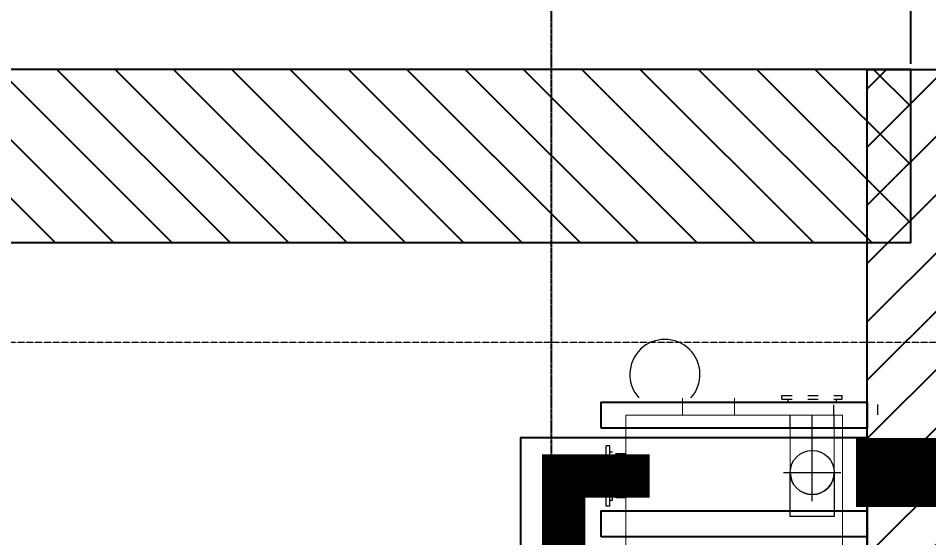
# Model space of a CAD drawing. Extents: x -3450 to 27857, y -1288 to 11880.
# Drawn here: x 285 to 1336, y 1874 to 2475 of the extents above; entities that cross this region are included whole.
import ezdxf

# ---------------------------------------------------------------- set-up
doc = ezdxf.new("R2010")
doc.units = 0
for name, pattern in [('188K-SM-03-F20-MECH-EQ-Y2257103$0$HIDDEN', [0.375, 0.25, -0.125]), ('188K-SM-03-F20-MECH-EQ-Y2257103$0$XFM7Q20PCW-200K$0$ACAD_ISO03W100', [30, 12, -18]), ('X-S-FAB-L20$0$COL-CEN-LIN', [3.25, 2.5, -0.25, 0.25, -0.25]), ('X-S-FAB-L20$0$HIDDEN', [0.4, 0.3, -0.1])]:
    doc.linetypes.add(name, pattern=pattern)
for name, color, linetype in [('188K-SM-03-F20-MECH-EQ-Y2257103$0$0-move in', 8, 'Continuous'), ('188K-SM-03-F20-MECH-EQ-Y2257103$0$01-電力-CSA', 1, 'Continuous'), ('X-S-FAB-L20$0$BLOCK', 8, 'Continuous'), ('X-S-FAB-L20$0$CCL', 8, 'X-S-FAB-L20$0$COL-CEN-LIN'), ('X-S-FAB-L20$0$HID', 5, 'X-S-FAB-L20$0$HIDDEN')]:
    doc.layers.add(name, color=color, linetype=linetype)
doc.layers.add('188K-SM-03-F20-MECH-EQ-Y2257103$0$XFM7Q20PCW-200K$0$PCW EQ', color=22, linetype='Continuous', lineweight=9)
doc.layers.add('188K-SM-03-F20-MECH-EQ-Y2257103$0$XFM7Q20PCW-200K$0$PCW EQ (FUTURE)', color=252, linetype='188K-SM-03-F20-MECH-EQ-Y2257103$0$XFM7Q20PCW-200K$0$ACAD_ISO03W100', lineweight=9)
doc.styles.add('188K-SM-03-F20-MECH-EQ-Y2257103$0$Standard', font='arial.ttf')
doc.dimstyles.new('188K-SM-03-F20-MECH-EQ-Y2257103$0$ISO-25', dxfattribs={"dimtxt": 2.5, "dimasz": 2.5, "dimexe": 1.25, "dimexo": 0.625, "dimtad": 1, "dimtxsty": '188K-SM-03-F20-MECH-EQ-Y2257103$0$Standard', "dimcen": 2.5, "dimadec": 0, "dimazin": 0, "dimtfac": 1, "dimtmove": 0, "dimatfit": 3, "dimfxl": 1, "dimarcsym": 0})

# ---------------------------------------------------------------- blocks, each defined once
blk = doc.blocks.new('X-S-FAB-L20$0$FAB2-L05')
at = {"layer": 'X-S-FAB-L20$0$CCL'}
blk.add_line((-25260, 11005), (-25260, 0), dxfattribs=at)
blk = doc.blocks.new('X-S-FAB-L20')
at = {"layer": 'X-S-FAB-L20$0$HID', "linetype": 'X-S-FAB-L20$0$HIDDEN', "lineweight": 0}
blk.add_lwpolyline([(0, 2100), (1755, 2100), (1755, 35), (0, 35)], close=True, dxfattribs=at)
at = {"layer": 'X-S-FAB-L20$0$BLOCK'}
blk.add_blockref('X-S-FAB-L20$0$FAB2-L05', (26160, -720), dxfattribs=at)
blk = doc.blocks.new('188K-SM-03-F20-MECH-EQ-Y2257103$0$XFM7Q20PCW-200K$0$SL500')
for p, q in [((0, -34.925), (0, 34.925)), ((4.28625, 34.925), (0, 34.925)), ((4.28625, -34.925), (4.28625, 34.925)), ((4.28625, 27.94), (7.3025, 27.94)), ((7.3025, -27.94), (7.3025, 27.94)), ((4.28625, -27.94), (7.3025, -27.94)), ((4.28625, -34.925), (0, -34.925))]:
    blk.add_line(p, q)
blk = doc.blocks.new('*D1026')
at = {"layer": '188K-SM-03-F20-MECH-EQ-Y2257103$0$0-move in', "color": 0, "lineweight": -2, "transparency": 16777216}
for p, q in [((1315.4, 2421.6), (1315.4, 2519.4)), ((1385, 2421.6), (1385, 2519.4)), ((1340.4, 2506.9), (1360, 2506.9)), ((1385, 2506.9), (1507, 2506.9))]:
    blk.add_line(p, q, dxfattribs=at)
at = {"layer": '188K-SM-03-F20-MECH-EQ-Y2257103$0$0-move in', "color": 0, "transparency": 16777216}
for points in [[(1340.4, 2511), (1340.4, 2502.7), (1315.4, 2506.9)], [(1360, 2511), (1360, 2502.7), (1385, 2506.9)]]:
    blk.add_solid(points, dxfattribs=at)
at = {"layer": 'DefPoints', "color": 0, "transparency": 16777216}
for p in [(1385, 2506.9), (1315.4, 2415.4), (1385, 2415.4)]:
    blk.add_point(p, dxfattribs=at)
at = {"layer": '188K-SM-03-F20-MECH-EQ-Y2257103$0$0-move in', "color": 0, "transparency": 16777216, "insert": (1458.5, 2528.1), "char_height": 25, "attachment_point": 5, "style": '188K-SM-03-F20-MECH-EQ-Y2257103$0$Standard'}
blk.add_mtext('69,63', dxfattribs=at)
blk = doc.blocks.new('188K-SM-03-F20-MECH-EQ-Y2257103')
at = {"layer": '188K-SM-03-F20-MECH-EQ-Y2257103$0$0-move in'}
h = blk.add_hatch(dxfattribs=at)
h.set_pattern_fill('ANSI31', color=256, scale=15, angle=-90)
h.set_pattern_definition([(315, (47.367, 2495.377), (33.676, 33.676), [])])
h.paths.add_polyline_path([(80, 2415.377), (80, 2215.377), (1315.372, 2215.377), (1315.372, 2415.377)])
h = blk.add_hatch(dxfattribs=at)
h.set_pattern_fill('ANSI31', color=256, scale=15)
h.set_pattern_definition([(45, (-50.372, 0), (-33.676, 33.676), [])])
h.paths.add_polyline_path([(1265, 2415.376), (1385, 2415.377), (1385, 35), (1265, 35)])
at = {"color": 9}
for points in [[(957.925, 2000.887), (957.925, 2030.887), (1265, 2030.887), (1265, 2000.887)], [(865, 35), (865, 1990), (1265, 1990), (1265, 35)], [(957.925, 1875.419), (957.925, 1905.419), (1265, 1905.419), (1265, 1875.419)]]:
    blk.add_lwpolyline(points, close=True, dxfattribs=at)
at = {"layer": '188K-SM-03-F20-MECH-EQ-Y2257103$0$0-move in'}
for points in [[(80, 2415.377), (80, 2215.377), (1315.372, 2215.377), (1315.372, 2415.377)], [(1265, 2415.376), (1385, 2415.377), (1385, 35), (1265, 35)]]:
    blk.add_lwpolyline(points, close=True, dxfattribs=at)
at = {"layer": '188K-SM-03-F20-MECH-EQ-Y2257103$0$01-電力-CSA', "color": 217, "ltscale": 1000, "true_color": 0x93278f, "const_width": 80}
blk.add_lwpolyline([(1545.892, 2409.043), (1545.892, 1949.594), (1251.918, 1949.594)], dxfattribs=at)
at = {"layer": '188K-SM-03-F20-MECH-EQ-Y2257103$0$01-電力-CSA', "color": 217, "linetype": '188K-SM-03-F20-MECH-EQ-Y2257103$0$HIDDEN', "ltscale": 5, "true_color": 0x93278f, "const_width": 50}
blk.add_lwpolyline([(1014.039, 1945.534), (914.706, 1945.534), (914.706, 1676.331), (688.658, 1678.279)], dxfattribs=at)
at = {"layer": '188K-SM-03-F20-MECH-EQ-Y2257103$0$XFM7Q20PCW-200K$0$PCW EQ', "color": 1, "linetype": 'ByBlock', "ltscale": 50}
blk.add_line((1201.546, 1916.574), (1201.546, 2000.394), dxfattribs=at)
blk.add_lwpolyline([(1226.946, 1949.594), (1226.946, 1898.794), (1176.146, 1898.794), (1176.146, 1949.594)], dxfattribs=at)
blk.add_circle((1201.546, 1949.594), 25.4, dxfattribs=at)
blk.add_arc((1201.546, 1949.594), 25.4, 180, 0, dxfattribs=at)
at = {"layer": '188K-SM-03-F20-MECH-EQ-Y2257103$0$XFM7Q20PCW-200K$0$PCW EQ (FUTURE)'}
for p, q in [((1226.418, 2015.723), (1226.318, 2031.216)), ((1277.217, 2016.052), (1277.117, 2031.545)), ((986.298, 1971.071), (970.805, 1970.971)), ((986.627, 1920.272), (971.134, 1920.172))]:
    blk.add_line(p, q, dxfattribs=at)
at = {"layer": '188K-SM-03-F20-MECH-EQ-Y2257103$0$XFM7Q20PCW-200K$0$PCW EQ (FUTURE)', "color": 1, "linetype": 'ByBlock'}
for p, q in [((1176.146, 2000.229), (1176.046, 2015.723)), ((1201.546, 2000.394), (1201.445, 2015.887)), ((1226.945, 2000.559), (1226.845, 2016.052)), ((1168.526, 1949.594), (1234.566, 1949.594))]:
    blk.add_line(p, q, dxfattribs=at)
at = {"layer": '188K-SM-03-F20-MECH-EQ-Y2257103$0$XFM7Q20PCW-200K$0$PCW EQ (FUTURE)', "color": 1, "linetype": 'ByBlock', "const_width": 1}
for points in [[(1051.835, 2035.682), (1051.835, 2015.887), (1111.835, 2015.887), (1111.835, 2035.682)], [(1226.946, 1949.594), (1226.946, 2000.394), (1176.146, 2000.394), (1176.146, 1949.594)]]:
    blk.add_lwpolyline(points, dxfattribs=at)
blk.add_lwpolyline([(1236.462, 1515.887), (986.462, 1515.887), (986.462, 2015.887), (1236.462, 2015.887)], close=True, dxfattribs=at)
at = {"layer": '188K-SM-03-F20-MECH-EQ-Y2257103$0$XFM7Q20PCW-200K$0$PCW EQ (FUTURE)', "color": 1, "linetype": 'ByBlock'}
blk.add_arc((1031.462, 2062.857), 40.478, 317.82918, 222.17082, dxfattribs=at)
at = {"layer": '188K-SM-03-F20-MECH-EQ-Y2257103$0$XFM7Q20PCW-200K$0$PCW EQ (FUTURE)', "color": 1, "linetype": 'ByBlock', "rotation": 270}
blk.add_blockref('188K-SM-03-F20-MECH-EQ-Y2257103$0$XFM7Q20PCW-200K$0$SL500', (1201.345, 2038.683), dxfattribs=at)
at = {"layer": '188K-SM-03-F20-MECH-EQ-Y2257103$0$XFM7Q20PCW-200K$0$PCW EQ (FUTURE)', "color": 1, "linetype": 'ByBlock'}
blk.add_blockref('188K-SM-03-F20-MECH-EQ-Y2257103$0$XFM7Q20PCW-200K$0$SL500', (963.667, 1945.571), dxfattribs=at)
at = {"layer": '188K-SM-03-F20-MECH-EQ-Y2257103$0$0-move in'}
dim = blk.add_linear_dim(base=(1385, 2506.851), p1=(1315.372, 2415.377), p2=(1385, 2415.377), dimstyle='188K-SM-03-F20-MECH-EQ-Y2257103$0$ISO-25', override={"dimscale": 10}, dxfattribs=at)
dim.commit()
dim.dimension.update_dxf_attribs({"geometry": '*D1026', "text_midpoint": (1458.499, 2528.124)})

msp = doc.modelspace()

# ---------------------------------------------------------------- block references
for name in ['X-S-FAB-L20', '188K-SM-03-F20-MECH-EQ-Y2257103']:
    msp.add_blockref(name, (0, 0))

doc.saveas('drawing.dxf')
